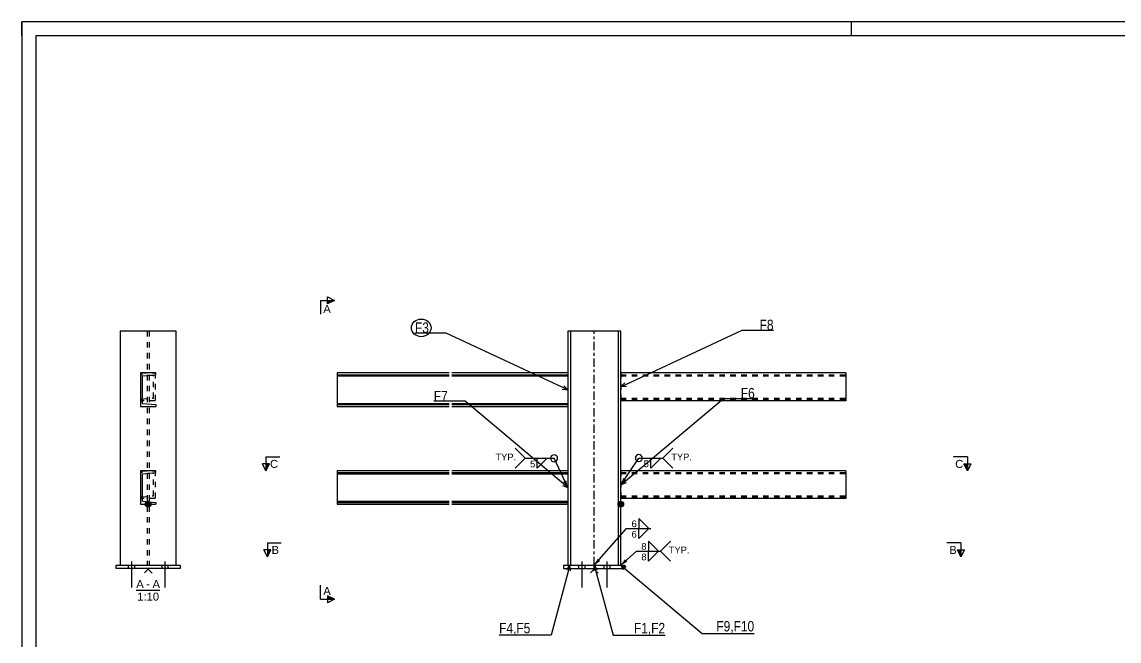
# Model space of a CAD drawing. Header units: millimetres. Extents: x -228 to 366, y -210 to 210.
# Drawn here: x -227.9 to 164.9, y -11.5 to 210.2 of the extents above; entities that cross this region are included whole.
import ezdxf

# ---------------------------------------------------------------- set-up
doc = ezdxf.new("R2010")
doc.units = ezdxf.units.MM
doc.linetypes.add('DXK_LINE_DOT2', pattern=[3.9198, 1.9599, -1.9599])
doc.linetypes.add('DXK_LINE_DOT3', pattern=[5.9187, 2.979, -0.9799, 0.9799, -0.9799])
doc.layers.add('WELD_LABELS', color=5, linetype='Continuous')
doc.styles.add('Arial', font='ARIAL.TTF', dxfattribs={"height": 0.2})
doc.styles.add('Arial Narrow', font='ARIALN.TTF', dxfattribs={"height": 0.2})

# ---------------------------------------------------------------- blocks, each defined once
blk = doc.blocks.new('Unknown-43705034-1471')
at = {"color": 5, "linetype": 'Continuous'}
for p, q in [((366.12, 210.17), (-227.88, 210.17)), ((-227.88, 210.17), (-227.88, -209.83)), ((361.12, 205.17), (-222.88, 205.17)), ((-222.88, 205.17), (-222.88, -204.83))]:
    blk.add_line(p, q, dxfattribs=at)
at = {"color": 7, "linetype": 'Continuous'}
for p, q in [((-227.88, 205.17), (-227.88, 210.17)), ((-222.88, 210.17), (-227.88, 210.17)), ((69.12, 205.17), (69.12, 210.17))]:
    blk.add_line(p, q, dxfattribs=at)
blk = doc.blocks.new('Unknown-43705034-11 - 5405')
at = {"color": 6, "linetype": 'Continuous'}
blk.add_line((-186.94, 6.75), (-178.48, 6.75), dxfattribs=at)
at = {"color": 0, "linetype": 'Continuous'}
blk.add_wipeout([(-184.28, 7.5), (-184.28, 10.5), (-186.94, 10.5), (-186.94, 7.5)], dxfattribs=at)
blk.add_wipeout([(-182.04, 7.5), (-182.04, 10.5), (-183.38, 10.5), (-183.38, 7.5)], dxfattribs=at)
blk.add_wipeout([(-178.48, 7.5), (-178.48, 10.5), (-181.14, 10.5), (-181.14, 7.5)], dxfattribs=at)
at = {"color": 6, "linetype": 'Continuous', "style": 'Arial'}
blk.add_text('-', height=2.87, dxfattribs=at).set_placement((-183.38, 7.5))
at = {"color": 0, "linetype": 'Continuous'}
blk.add_wipeout([(-178.82, 3), (-178.82, 6), (-186.6, 6), (-186.6, 3)], dxfattribs=at)
at = {"color": 6, "linetype": 'Continuous', "style": 'Arial'}
for s, height, p in [('A', 2.87, (-186.94, 7.5)), ('A', 2.87, (-181.14, 7.5)), ('1:10', 2.865, (-186.6, 3))]:
    blk.add_text(s, height=height, dxfattribs=at).set_placement(p)
blk = doc.blocks.new('Part-43705034-5408 - 5405')
at = {"color": 7, "linetype": 'DXK_LINE_DOT2'}
for p, q in [((-185.21, 48.85), (-185.21, 49.5)), ((-185.21, 49.5), (-180.21, 49.5)), ((-180.81, 48.5), (-185.21, 48.85)), ((-180.81, 40.5), (-180.81, 48.5)), ((-180.21, 49.5), (-180.21, 39.5)), ((-185.21, 40.15), (-180.81, 40.5)), ((-185.21, 39.5), (-185.21, 40.15)), ((-180.21, 39.5), (-185.21, 39.5))]:
    blk.add_line(p, q, dxfattribs=at)
blk = doc.blocks.new('Part-43705034-5407 - 5405')
at = {"color": 2, "linetype": 'Continuous'}
for p, q in [((-185.46, 49.5), (-185.46, 37.5)), ((-179.96, 49.5), (-185.46, 49.5)), ((-184.76, 48.44), (-179.96, 48.82)), ((-184.76, 38.56), (-184.76, 48.44)), ((-179.96, 48.82), (-179.96, 49.5)), ((-185.46, 37.5), (-179.96, 37.5)), ((-184.76, 38.56), (-179.96, 38.18)), ((-179.96, 38.18), (-179.96, 37.5))]:
    blk.add_line(p, q, dxfattribs=at)
blk = doc.blocks.new('Part-43705034-5409 - 5405')
at = {"color": 2, "linetype": 'Continuous'}
for p, q in [((-185.46, 84.5), (-185.46, 72.5)), ((-179.96, 84.5), (-185.46, 84.5)), ((-184.76, 83.44), (-179.96, 83.82)), ((-184.76, 73.56), (-184.76, 83.44)), ((-179.96, 83.82), (-179.96, 84.5)), ((-185.46, 72.5), (-179.96, 72.5)), ((-184.76, 73.56), (-179.96, 73.18)), ((-179.96, 73.18), (-179.96, 72.5))]:
    blk.add_line(p, q, dxfattribs=at)
blk = doc.blocks.new('Part-43705034-5410 - 5405')
at = {"color": 7, "linetype": 'DXK_LINE_DOT2'}
for p, q in [((-185.21, 83.85), (-185.21, 84.5)), ((-185.21, 84.5), (-180.21, 84.5)), ((-180.81, 83.5), (-185.21, 83.85)), ((-180.81, 75.5), (-180.81, 83.5)), ((-180.21, 84.5), (-180.21, 74.5)), ((-185.21, 75.15), (-180.81, 75.5)), ((-185.21, 74.5), (-185.21, 75.15)), ((-180.21, 74.5), (-185.21, 74.5))]:
    blk.add_line(p, q, dxfattribs=at)
blk = doc.blocks.new('Part-43705034-5411 - 5405')
at = {"color": 2, "linetype": 'Continuous'}
for p, q in [((-194.21, 15.7), (-171.21, 15.7)), ((-194.21, 14.5), (-194.21, 15.7)), ((-171.21, 14.5), (-194.21, 14.5)), ((-182.71, 14.2), (-184.01, 12.9)), ((-182.71, 14.2), (-181.31, 12.8)), ((-171.21, 15.7), (-171.21, 14.5))]:
    blk.add_line(p, q, dxfattribs=at)
blk = doc.blocks.new('Part-43705034-5412 - 5405')
at = {"linetype": 'Continuous'}
blk.add_hatch(color=2, dxfattribs=at).paths.add_polyline_path([(-182.71, 36.65), (-183.51, 38.05), (-181.91, 38.05)])
at = {"color": 2, "linetype": 'Continuous'}
for p, q in [((-172.71, 99.5), (-192.71, 99.5)), ((-192.71, 99.5), (-192.71, 15.7)), ((-172.71, 15.7), (-172.71, 99.5)), ((-182.71, 36.65), (-183.51, 38.05)), ((-183.51, 38.05), (-181.91, 38.05)), ((-181.91, 38.05), (-182.71, 36.65))]:
    blk.add_line(p, q, dxfattribs=at)
at = {"color": 7, "linetype": 'DXK_LINE_DOT2'}
for p, q in [((-183.04, 99.5), (-183.04, 15.7)), ((-182.39, 99.5), (-182.39, 15.7)), ((-192.71, 15.7), (-172.71, 15.7))]:
    blk.add_line(p, q, dxfattribs=at)
at = {"color": 2, "linetype": 'Continuous'}
blk.add_circle((-182.71, 37.55), 1, dxfattribs=at)
blk = doc.blocks.new('Bolt-43705034-5413 - 5405')
at = {"color": 3, "linetype": 'Continuous'}
for p, q in [((-188.71, 16.95), (-188.71, 7.7)), ((-188.71, 16.95), (-188.71, 7.7)), ((-176.71, 16.95), (-176.71, 7.7)), ((-176.71, 16.95), (-176.71, 7.7)), ((-189.81, 15.7), (-189.81, 14.5)), ((-189.81, 15.7), (-189.81, 14.5)), ((-187.61, 15.7), (-187.61, 14.5)), ((-187.61, 15.7), (-187.61, 14.5)), ((-177.81, 15.7), (-177.81, 14.5)), ((-177.81, 15.7), (-177.81, 14.5)), ((-175.61, 15.7), (-175.61, 14.5)), ((-175.61, 15.7), (-175.61, 14.5))]:
    blk.add_line(p, q, dxfattribs=at)
blk = doc.blocks.new('Surfacing-43705034-5414 - 5405')
at = {"color": 7, "linetype": 'Continuous'}
for p, q in [((-191.21, 14.5), (-191.21, 14.45)), ((-186.21, 14.45), (-191.21, 14.45)), ((-186.21, 14.5), (-186.21, 14.45))]:
    blk.add_line(p, q, dxfattribs=at)
at = {"color": 246, "linetype": 'DXK_LINE_DOT2'}
blk.add_line((-186.21, 14.5), (-191.21, 14.5), dxfattribs=at)
blk = doc.blocks.new('Surfacing-43705034-5415 - 5405')
at = {"color": 7, "linetype": 'Continuous'}
for p, q in [((-179.21, 14.5), (-179.21, 14.45)), ((-174.21, 14.45), (-179.21, 14.45)), ((-174.21, 14.5), (-174.21, 14.45))]:
    blk.add_line(p, q, dxfattribs=at)
at = {"color": 246, "linetype": 'DXK_LINE_DOT2'}
blk.add_line((-174.21, 14.5), (-179.21, 14.5), dxfattribs=at)
blk = doc.blocks.new('Surfacing-43705034-5416 - 5405')
at = {"color": 7, "linetype": 'Continuous'}
for p, q in [((-191.21, 14.5), (-191.21, 14.45)), ((-186.21, 14.45), (-191.21, 14.45)), ((-186.21, 14.5), (-186.21, 14.45))]:
    blk.add_line(p, q, dxfattribs=at)
at = {"color": 246, "linetype": 'DXK_LINE_DOT2'}
blk.add_line((-186.21, 14.5), (-191.21, 14.5), dxfattribs=at)
blk = doc.blocks.new('Surfacing-43705034-5417 - 5405')
at = {"color": 7, "linetype": 'Continuous'}
for p, q in [((-179.21, 14.5), (-179.21, 14.45)), ((-174.21, 14.45), (-179.21, 14.45)), ((-174.21, 14.5), (-174.21, 14.45))]:
    blk.add_line(p, q, dxfattribs=at)
at = {"color": 246, "linetype": 'DXK_LINE_DOT2'}
blk.add_line((-174.21, 14.5), (-179.21, 14.5), dxfattribs=at)
blk = doc.blocks.new('Bolt-43705034-5226 - 5215')
at = {"color": 3, "linetype": 'Continuous'}
for p, q in [((-27.5, 16.95), (-27.5, 7.7)), ((-27.5, 16.95), (-27.5, 7.7)), ((-18.5, 16.95), (-18.5, 7.7)), ((-18.5, 16.95), (-18.5, 7.7)), ((-28.6, 15.7), (-28.6, 14.5)), ((-28.6, 15.7), (-28.6, 14.5)), ((-26.4, 15.7), (-26.4, 14.5)), ((-26.4, 15.7), (-26.4, 14.5)), ((-19.6, 15.7), (-19.6, 14.5)), ((-19.6, 15.7), (-19.6, 14.5)), ((-17.4, 15.7), (-17.4, 14.5)), ((-17.4, 15.7), (-17.4, 14.5))]:
    blk.add_line(p, q, dxfattribs=at)
blk = doc.blocks.new('Part-43705034-5220 - 5215')
at = {"color": 2, "linetype": 'Continuous'}
for p, q in [((-115, 49.5), (-115, 37.5)), ((-75, 49.5), (-115, 49.5)), ((-115, 48.82), (-75, 48.82)), ((-115, 48.436), (-75, 48.436)), ((-32.5, 49.5), (-74, 49.5)), ((-74, 48.82), (-32.5, 48.82)), ((-74, 48.436), (-32.5, 48.436)), ((-115, 38.564), (-75, 38.564)), ((-115, 38.18), (-75, 38.18)), ((-115, 37.5), (-75, 37.5)), ((-74, 38.564), (-32.5, 38.564)), ((-74, 38.18), (-32.5, 38.18)), ((-74, 37.5), (-32.5, 37.5))]:
    blk.add_line(p, q, dxfattribs=at)
at = {"color": 7, "linetype": 'DXK_LINE_DOT2'}
blk.add_line((-32.5, 49.5), (-32.5, 37.5), dxfattribs=at)
blk = doc.blocks.new('Part-43705034-5221 - 5215')
at = {"color": 2, "linetype": 'Continuous'}
for p, q in [((67, 49.5), (-13.5, 49.5)), ((67, 49.5), (67, 39.5)), ((67, 39.5), (-13.5, 39.5))]:
    blk.add_line(p, q, dxfattribs=at)
at = {"color": 7, "linetype": 'DXK_LINE_DOT2'}
for p, q in [((-13.5, 49.5), (-13.5, 39.5)), ((-13.5, 48.85), (67, 48.85)), ((-13.5, 48.498), (67, 48.498)), ((-13.5, 40.502), (67, 40.502)), ((-13.5, 40.15), (67, 40.15))]:
    blk.add_line(p, q, dxfattribs=at)
blk = doc.blocks.new('Part-43705034-5222 - 5215')
at = {"color": 2, "linetype": 'Continuous'}
for p, q in [((-115, 84.5), (-115, 72.5)), ((-75, 84.5), (-115, 84.5)), ((-115, 83.82), (-75, 83.82)), ((-115, 83.436), (-75, 83.436)), ((-32.5, 84.5), (-74, 84.5)), ((-74, 83.82), (-32.5, 83.82)), ((-74, 83.436), (-32.5, 83.436)), ((-115, 73.564), (-75, 73.564)), ((-115, 73.18), (-75, 73.18)), ((-115, 72.5), (-75, 72.5)), ((-74, 73.564), (-32.5, 73.564)), ((-74, 73.18), (-32.5, 73.18)), ((-74, 72.5), (-32.5, 72.5))]:
    blk.add_line(p, q, dxfattribs=at)
at = {"color": 7, "linetype": 'DXK_LINE_DOT2'}
blk.add_line((-32.5, 84.5), (-32.5, 72.5), dxfattribs=at)
blk = doc.blocks.new('Part-43705034-5223 - 5215')
at = {"color": 2, "linetype": 'Continuous'}
for p, q in [((67, 84.5), (-13.5, 84.5)), ((67, 84.5), (67, 74.5)), ((67, 74.5), (-13.5, 74.5))]:
    blk.add_line(p, q, dxfattribs=at)
at = {"color": 7, "linetype": 'DXK_LINE_DOT2'}
for p, q in [((-13.5, 84.5), (-13.5, 74.5)), ((-13.5, 83.85), (67, 83.85)), ((-13.5, 83.498), (67, 83.498)), ((-13.5, 75.502), (67, 75.502)), ((-13.5, 75.15), (67, 75.15))]:
    blk.add_line(p, q, dxfattribs=at)
blk = doc.blocks.new('Part-43705034-5224 - 5215')
at = {"color": 2, "linetype": 'Continuous'}
for p, q in [((-34, 15.7), (-12, 15.7)), ((-34, 15.7), (-34, 14.5)), ((-34, 14.5), (-12, 14.5)), ((-23, 14.2), (-24.3, 12.9)), ((-23, 14.2), (-21.6, 12.8)), ((-12, 15.7), (-12, 14.5))]:
    blk.add_line(p, q, dxfattribs=at)
blk = doc.blocks.new('Part-43705034-5225 - 5215')
at = {"linetype": 'Continuous'}
blk.add_hatch(color=2, dxfattribs=at).paths.add_polyline_path([(-13.5, 36.65), (-14.3, 38.05), (-12.7, 38.05)])
at = {"color": 2, "linetype": 'Continuous'}
for p, q in [((-32.5, 99.5), (-32.5, 15.7)), ((-13.5, 99.5), (-32.5, 99.5)), ((-31.5, 99.5), (-31.5, 15.7)), ((-14.5, 99.5), (-14.5, 15.7)), ((-13.5, 15.7), (-13.5, 99.5)), ((-13.5, 36.65), (-14.3, 38.05)), ((-14.3, 38.05), (-12.7, 38.05)), ((-12.7, 38.05), (-13.5, 36.65))]:
    blk.add_line(p, q, dxfattribs=at)
at = {"color": 7, "linetype": 'DXK_LINE_DOT3'}
blk.add_line((-23, 15.7), (-23, 99.5), dxfattribs=at)
at = {"color": 7, "linetype": 'DXK_LINE_DOT2'}
blk.add_line((-32.5, 15.7), (-13.5, 15.7), dxfattribs=at)
at = {"color": 2, "linetype": 'Continuous'}
blk.add_circle((-13.5, 37.55), 1, dxfattribs=at)
blk = doc.blocks.new('Surfacing-43705034-5227 - 5215')
at = {"color": 7, "linetype": 'Continuous'}
for p, q in [((-30, 14.5), (-30, 14.45)), ((-30, 14.45), (-25, 14.45)), ((-25, 14.5), (-25, 14.45))]:
    blk.add_line(p, q, dxfattribs=at)
at = {"color": 246, "linetype": 'DXK_LINE_DOT2'}
blk.add_line((-30, 14.5), (-25, 14.5), dxfattribs=at)
blk = doc.blocks.new('Surfacing-43705034-5228 - 5215')
at = {"color": 7, "linetype": 'Continuous'}
for p, q in [((-30, 14.5), (-30, 14.45)), ((-30, 14.45), (-25, 14.45)), ((-25, 14.5), (-25, 14.45))]:
    blk.add_line(p, q, dxfattribs=at)
at = {"color": 246, "linetype": 'DXK_LINE_DOT2'}
blk.add_line((-30, 14.5), (-25, 14.5), dxfattribs=at)
blk = doc.blocks.new('Surfacing-43705034-5229 - 5215')
at = {"color": 7, "linetype": 'Continuous'}
for p, q in [((-21, 14.5), (-21, 14.45)), ((-21, 14.45), (-16, 14.45)), ((-16, 14.5), (-16, 14.45))]:
    blk.add_line(p, q, dxfattribs=at)
at = {"color": 246, "linetype": 'DXK_LINE_DOT2'}
blk.add_line((-21, 14.5), (-16, 14.5), dxfattribs=at)
blk = doc.blocks.new('Surfacing-43705034-5230 - 5215')
at = {"color": 7, "linetype": 'Continuous'}
for p, q in [((-21, 14.5), (-21, 14.45)), ((-21, 14.45), (-16, 14.45)), ((-16, 14.5), (-16, 14.45))]:
    blk.add_line(p, q, dxfattribs=at)
at = {"color": 246, "linetype": 'DXK_LINE_DOT2'}
blk.add_line((-21, 14.5), (-16, 14.5), dxfattribs=at)
blk = doc.blocks.new('WeldMark-43705034-7600 - 5215')
at = {"linetype": 'Continuous'}
blk.add_hatch(color=3, dxfattribs=at).paths.add_polyline_path([(-20.88, 17.16), (-23, 15.7), (-21.81, 17.99)])
at = {"color": 0}
blk.add_wipeout([(-7.6, 29.1), (-7.6, 32), (-9.86, 32), (-9.86, 29.1)], dxfattribs=at)
at = {"color": 3, "linetype": 'Continuous'}
for p, q in [((-3.52, 28.8), (-7.09, 32.38)), ((-7.09, 32.38), (-7.09, 28.8)), ((-7.09, 28.8), (-3.52, 28.8))]:
    blk.add_line(p, q, dxfattribs=at)
at = {"color": 0, "linetype": 'Continuous'}
blk.add_wipeout([(-7.6, 25.35), (-7.6, 28.25), (-9.86, 28.25), (-9.86, 25.35)], dxfattribs=at)
at = {"color": 3, "linetype": 'Continuous'}
for p, q in [((-23, 15.7), (-11.41, 28.8)), ((-11.41, 28.8), (-2.8, 28.8)), ((-7.09, 28.8), (-3.52, 28.8)), ((-3.52, 28.8), (-7.09, 25.23)), ((-7.09, 25.23), (-7.09, 28.8))]:
    blk.add_line(p, q, dxfattribs=at)
at = {"color": 3, "style": 'Arial'}
blk.add_text('6', height=2.39, dxfattribs=at).set_placement((-9.66, 29.3))
at = {"color": 3, "linetype": 'Continuous', "style": 'Arial'}
blk.add_text('6', height=2.39, dxfattribs=at).set_placement((-9.66, 25.55))
blk = doc.blocks.new('SectionMark-43705034-5424 - 5215')
at = {"color": 0, "linetype": 'Continuous'}
for points in [[(-117.33, 106), (-117.33, 109), (-120, 109), (-120, 106)], [(-117.33, 5), (-117.33, 8), (-120, 8), (-120, 5)]]:
    blk.add_wipeout(points, dxfattribs=at)
at = {"linetype": 'Continuous'}
for points in [[(-118.5, 109.25), (-118.5, 110.5), (-116, 110.5)], [(-118.5, 3.5), (-118.5, 4.75), (-116, 3.5)]]:
    blk.add_hatch(color=6, dxfattribs=at).paths.add_polyline_path(points)
at = {"color": 6, "linetype": 'Continuous'}
for p, q in [((-121, 110.5), (-121, 105.5)), ((-121, 110.5), (-116, 110.5)), ((-118.5, 109.25), (-118.5, 111.75)), ((-118.5, 111.75), (-116, 110.5)), ((-116, 110.5), (-118.5, 109.25)), ((-121, 3.5), (-121, 8.5)), ((-116, 3.5), (-118.5, 4.75)), ((-118.5, 4.75), (-118.5, 2.25)), ((-121, 3.5), (-116, 3.5)), ((-116, 3.5), (-118.5, 2.25))]:
    blk.add_line(p, q, dxfattribs=at)
at = {"color": 6, "linetype": 'Continuous', "style": 'Arial'}
for p in [(-120, 106), (-120, 5)]:
    blk.add_text('A', height=2.87, dxfattribs=at).set_placement(p)
blk = doc.blocks.new('SectionMark-43705034-5514 - 5215')
at = {"color": 0, "linetype": 'Continuous'}
for points in [[(-135.86, 19.7), (-135.86, 22.7), (-138.53, 22.7), (-138.53, 19.7)], [(106.75, 19.7), (106.75, 22.7), (104.08, 22.7), (104.08, 19.7)]]:
    blk.add_wipeout(points, dxfattribs=at)
at = {"linetype": 'Continuous'}
for points in [[(-140.03, 21.2), (-138.78, 21.2), (-140.03, 18.7)], [(107, 21.2), (108.25, 21.2), (108.25, 18.7)]]:
    blk.add_hatch(color=6, dxfattribs=at).paths.add_polyline_path(points)
at = {"color": 6, "linetype": 'Continuous'}
for p, q in [((-140.03, 23.7), (-135.03, 23.7)), ((-140.03, 23.7), (-140.03, 18.7)), ((108.25, 23.7), (103.25, 23.7)), ((108.25, 23.7), (108.25, 18.7)), ((-140.03, 18.7), (-141.28, 21.2)), ((-138.78, 21.2), (-141.28, 21.2)), ((-140.03, 18.7), (-138.78, 21.2)), ((107, 21.2), (109.5, 21.2)), ((108.25, 18.7), (107, 21.2)), ((109.5, 21.2), (108.25, 18.7))]:
    blk.add_line(p, q, dxfattribs=at)
at = {"color": 6, "linetype": 'Continuous', "style": 'Arial'}
for p in [(-138.53, 19.7), (104.08, 19.7)]:
    blk.add_text('B', height=2.87, dxfattribs=at).set_placement(p)
blk = doc.blocks.new('WeldMark-43705034-7644 - 5215')
at = {"linetype": 'Continuous'}
blk.add_hatch(color=3, dxfattribs=at).paths.add_polyline_path([(-11.22, 16.9), (-13.5, 15.7), (-12.05, 17.83)])
at = {"color": 3, "linetype": 'Continuous'}
for q in [(4.26, 24.27), (4.26, 17.13)]:
    blk.add_line((0.69, 20.7), q, dxfattribs=at)
at = {"color": 0}
blk.add_wipeout([(-4.11, 21), (-4.11, 23.9), (-6.36, 23.9), (-6.36, 21)], dxfattribs=at)
at = {"color": 3, "linetype": 'Continuous'}
for p, q in [((-0.02, 20.7), (-3.59, 24.27)), ((-3.59, 24.27), (-3.59, 20.7)), ((-3.59, 20.7), (-0.02, 20.7))]:
    blk.add_line(p, q, dxfattribs=at)
at = {"color": 0, "linetype": 'Continuous'}
blk.add_wipeout([(11.1, 19.95), (11.1, 22.45), (3.69, 22.45), (3.69, 19.95)], dxfattribs=at)
at = {"color": 3, "linetype": 'Continuous', "style": 'Arial'}
blk.add_text('TYP.', height=2.388, dxfattribs=at).set_placement((3.69, 19.95))
at = {"color": 0, "linetype": 'Continuous'}
blk.add_wipeout([(-4.11, 17.25), (-4.11, 20.15), (-6.36, 20.15), (-6.36, 17.25)], dxfattribs=at)
at = {"color": 3, "linetype": 'Continuous'}
for p, q in [((-13.5, 15.7), (-7.91, 20.7)), ((-7.91, 20.7), (0.69, 20.7)), ((-3.59, 20.7), (-0.02, 20.7)), ((-0.02, 20.7), (-3.59, 17.13)), ((-3.59, 17.13), (-3.59, 20.7))]:
    blk.add_line(p, q, dxfattribs=at)
at = {"color": 3, "style": 'Arial'}
blk.add_text('8', height=2.39, dxfattribs=at).set_placement((-6.16, 21.2))
at = {"color": 3, "linetype": 'Continuous', "style": 'Arial'}
blk.add_text('8', height=2.39, dxfattribs=at).set_placement((-6.16, 17.45))
blk = doc.blocks.new('SectionMark-43705034-6464 - 5215')
at = {"color": 0, "linetype": 'Continuous'}
for points in [[(-136.19, 50.5), (-136.19, 53.5), (-139.07, 53.5), (-139.07, 50.5)], [(109.09, 50.5), (109.09, 53.5), (106.2, 53.5), (106.2, 50.5)]]:
    blk.add_wipeout(points, dxfattribs=at)
at = {"linetype": 'Continuous'}
for points in [[(-140.57, 52), (-139.32, 52), (-140.57, 49.5)], [(109.34, 52), (110.59, 52), (110.59, 49.5)]]:
    blk.add_hatch(color=6, dxfattribs=at).paths.add_polyline_path(points)
at = {"color": 6, "linetype": 'Continuous'}
for p, q in [((-140.57, 49.5), (-141.82, 52)), ((-139.32, 52), (-141.82, 52)), ((-140.57, 54.5), (-135.57, 54.5)), ((-140.57, 54.5), (-140.57, 49.5)), ((-140.57, 49.5), (-139.32, 52)), ((110.59, 54.5), (105.59, 54.5)), ((109.34, 52), (111.84, 52)), ((110.59, 49.5), (109.34, 52)), ((110.59, 54.5), (110.59, 49.5)), ((111.84, 52), (110.59, 49.5))]:
    blk.add_line(p, q, dxfattribs=at)
at = {"color": 6, "linetype": 'Continuous', "style": 'Arial'}
for p in [(-139.07, 50.5), (106.2, 50.5)]:
    blk.add_text('C', height=2.87, dxfattribs=at).set_placement(p)
blk = doc.blocks.new('WeldMark-43705034-7615 - 5215')
at = {"linetype": 'Continuous'}
blk.add_hatch(color=3, dxfattribs=at).paths.add_polyline_path([(-11.58, 46.22), (-13.5, 44.5), (-12.62, 46.92)])
at = {"color": 3, "linetype": 'Continuous'}
for q in [(5.12, 57.59), (5.12, 50.45)]:
    blk.add_line((1.55, 54.02), q, dxfattribs=at)
at = {"color": 0}
blk.add_wipeout([(-3.25, 50.57), (-3.25, 53.47), (-5.5, 53.47), (-5.5, 50.57)], dxfattribs=at)
at = {"color": 3, "linetype": 'Continuous'}
for p, q in [((-13.5, 44.5), (-7.05, 54.02)), ((-7.05, 54.02), (1.55, 54.02)), ((-2.74, 54.02), (0.84, 54.02)), ((0.84, 54.02), (-2.74, 50.45)), ((-2.74, 50.45), (-2.74, 54.02))]:
    blk.add_line(p, q, dxfattribs=at)
for start, end in [(90, 270), (270, 90)]:
    blk.add_arc((-7.05, 54.02), 1.25, start, end, dxfattribs=at)
at = {"color": 3, "style": 'Arial'}
blk.add_text('5', height=2.39, dxfattribs=at).set_placement((-5.3, 50.77))
at = {"color": 0, "linetype": 'Continuous'}
blk.add_wipeout([(11.95, 53.27), (11.95, 55.77), (4.55, 55.77), (4.55, 53.27)], dxfattribs=at)
at = {"color": 3, "linetype": 'Continuous', "style": 'Arial'}
blk.add_text('TYP.', height=2.388, dxfattribs=at).set_placement((4.55, 53.27))
blk = doc.blocks.new('WeldMark-43705034-7621 - 5215')
at = {"linetype": 'Continuous'}
blk.add_hatch(color=3, dxfattribs=at).paths.add_polyline_path([(-32.99, 46.03), (-32.5, 43.5), (-34.12, 45.5)])
at = {"color": 3, "linetype": 'Continuous'}
blk.add_line((-32.5, 43.5), (-37.37, 53.96), dxfattribs=at)
for start, end in [(90, 270), (270, 90)]:
    blk.add_arc((-37.37, 53.96), 1.25, start, end, dxfattribs=at)
at = {"color": 0}
blk.add_wipeout([(-43.92, 50.51), (-43.92, 53.41), (-46.17, 53.41), (-46.17, 50.51)], dxfattribs=at)
at = {"color": 3, "linetype": 'Continuous'}
for p, q in [((-47.72, 53.96), (-51.3, 57.54)), ((-47.72, 53.96), (-51.3, 50.39)), ((-47.72, 53.96), (-37.37, 53.96)), ((-43.41, 53.96), (-39.84, 53.96)), ((-39.84, 53.96), (-43.41, 50.39)), ((-43.41, 50.39), (-43.41, 53.96))]:
    blk.add_line(p, q, dxfattribs=at)
at = {"color": 3, "style": 'Arial'}
blk.add_text('5', height=2.39, dxfattribs=at).set_placement((-45.97, 50.71))
at = {"color": 0, "linetype": 'Continuous'}
blk.add_wipeout([(-50.97, 53.21), (-50.97, 55.71), (-58.38, 55.71), (-58.38, 53.21)], dxfattribs=at)
at = {"color": 3, "linetype": 'Continuous', "style": 'Arial'}
blk.add_text('TYP.', height=2.388, dxfattribs=at).set_placement((-58.38, 53.21))

msp = doc.modelspace()

# ---------------------------------------------------------------- linework, layer by layer
at = {"layer": 'WELD_LABELS', "color": 5}
for p, q in [((-76, 98.79), (-87.18, 98.79)), ((-32.5, 78.5), (-76, 98.79)), ((-13.5, 79.5), (30, 99.79)), ((30, 99.79), (41.18, 99.79)), ((-34.49, 78.67), (-32.5, 78.5)), ((-33.91, 79.92), (-32.5, 78.5)), ((-12.09, 80.92), (-13.5, 79.5)), ((-11.51, 79.67), (-13.5, 79.5)), ((23.27, 75.35), (34.44, 75.35)), ((-69.27, 74.35), (-80.44, 74.35)), ((-31.7, 15.7), (-38.43, -9.41)), ((-32.85, 14.06), (-31.7, 15.7)), ((-31.52, 13.71), (-31.7, 15.7)), ((-38.43, -9.41), (-57.05, -9.41)), ((-16.27, -9.41), (2.35, -9.41)), ((15.61, -8.73), (34.23, -8.73))]:
    msp.add_line(p, q, dxfattribs=at)
at = {"layer": 'WELD_LABELS', "color": 1}
msp.add_ellipse((-84.94, 100.65), major_axis=(3.53, 0), ratio=0.894627, dxfattribs=at)

# ---------------------------------------------------------------- block references
for name in ['Unknown-43705034-1471', 'Part-43705034-5412 - 5405', 'Part-43705034-5225 - 5215', 'Part-43705034-5409 - 5405', 'Part-43705034-5410 - 5405', 'Part-43705034-5222 - 5215', 'Part-43705034-5223 - 5215', 'Part-43705034-5407 - 5405', 'Part-43705034-5408 - 5405', 'Part-43705034-5220 - 5215', 'Part-43705034-5221 - 5215', 'Bolt-43705034-5226 - 5215', 'Part-43705034-5411 - 5405', 'Surfacing-43705034-5414 - 5405', 'Surfacing-43705034-5416 - 5405', 'Surfacing-43705034-5415 - 5405', 'Surfacing-43705034-5417 - 5405', 'Part-43705034-5224 - 5215', 'Surfacing-43705034-5227 - 5215', 'Surfacing-43705034-5228 - 5215', 'Surfacing-43705034-5229 - 5215', 'Surfacing-43705034-5230 - 5215']:
    msp.add_blockref(name, (0, 0))

# ---------------------------------------------------------------- texts
at = {"layer": 'WELD_LABELS', "color": 5, "lineweight": 30, "char_height": 3.725, "style": 'Arial Narrow'}
for s, insert, attachment_point in [('F3', (-87.18, 98.79), 7), ('F8', (41.18, 99.79), 9), ('F6', (34.44, 75.35), 9), ('F7', (-80.44, 74.35), 7), ('F4,F5', (-57.05, -9.41), 7), ('F1,F2', (2.35, -9.41), 9), ('F9,F10', (34.23, -8.73), 9)]:
    msp.add_mtext(s, dxfattribs=dict(at, insert=insert, attachment_point=attachment_point))

# ---------------------------------------------------------------- next in the draw order: block references
for name in ['SectionMark-43705034-5424 - 5215', 'WeldMark-43705034-7600 - 5215', 'Unknown-43705034-11 - 5405']:
    msp.add_blockref(name, (0, 0))

# ---------------------------------------------------------------- next in the draw order: linework, layer by layer
at = {"layer": 'WELD_LABELS', "color": 5}
for p, q in [((-23.18, 13.71), (-23, 15.7)), ((-21.85, 14.06), (-23, 15.7)), ((-23, 15.7), (-16.27, -9.41))]:
    msp.add_line(p, q, dxfattribs=at)

# ---------------------------------------------------------------- next in the draw order: block references
for name in ['SectionMark-43705034-6464 - 5215', 'SectionMark-43705034-5514 - 5215', 'Bolt-43705034-5413 - 5405']:
    msp.add_blockref(name, (0, 0))

# ---------------------------------------------------------------- next in the draw order: block references
for name in ['WeldMark-43705034-7621 - 5215', 'WeldMark-43705034-7615 - 5215', 'WeldMark-43705034-7644 - 5215']:
    msp.add_blockref(name, (0, 0))

# ---------------------------------------------------------------- next in the draw order: linework, layer by layer
for p, q in [((-13.5, 44.5), (23.27, 75.35)), ((-32.5, 43.5), (-69.27, 74.35)), ((-34.38, 44.18), (-32.5, 43.5)), ((-33.5, 45.23), (-32.5, 43.5)), ((-12.5, 46.23), (-13.5, 44.5)), ((-11.62, 45.18), (-13.5, 44.5)), ((-11.62, 15.02), (-13.5, 15.7)), ((-12.5, 13.97), (-13.5, 15.7)), ((-13.5, 15.7), (15.61, -8.73))]:
    msp.add_line(p, q, dxfattribs=at)

doc.saveas('drawing.dxf')
